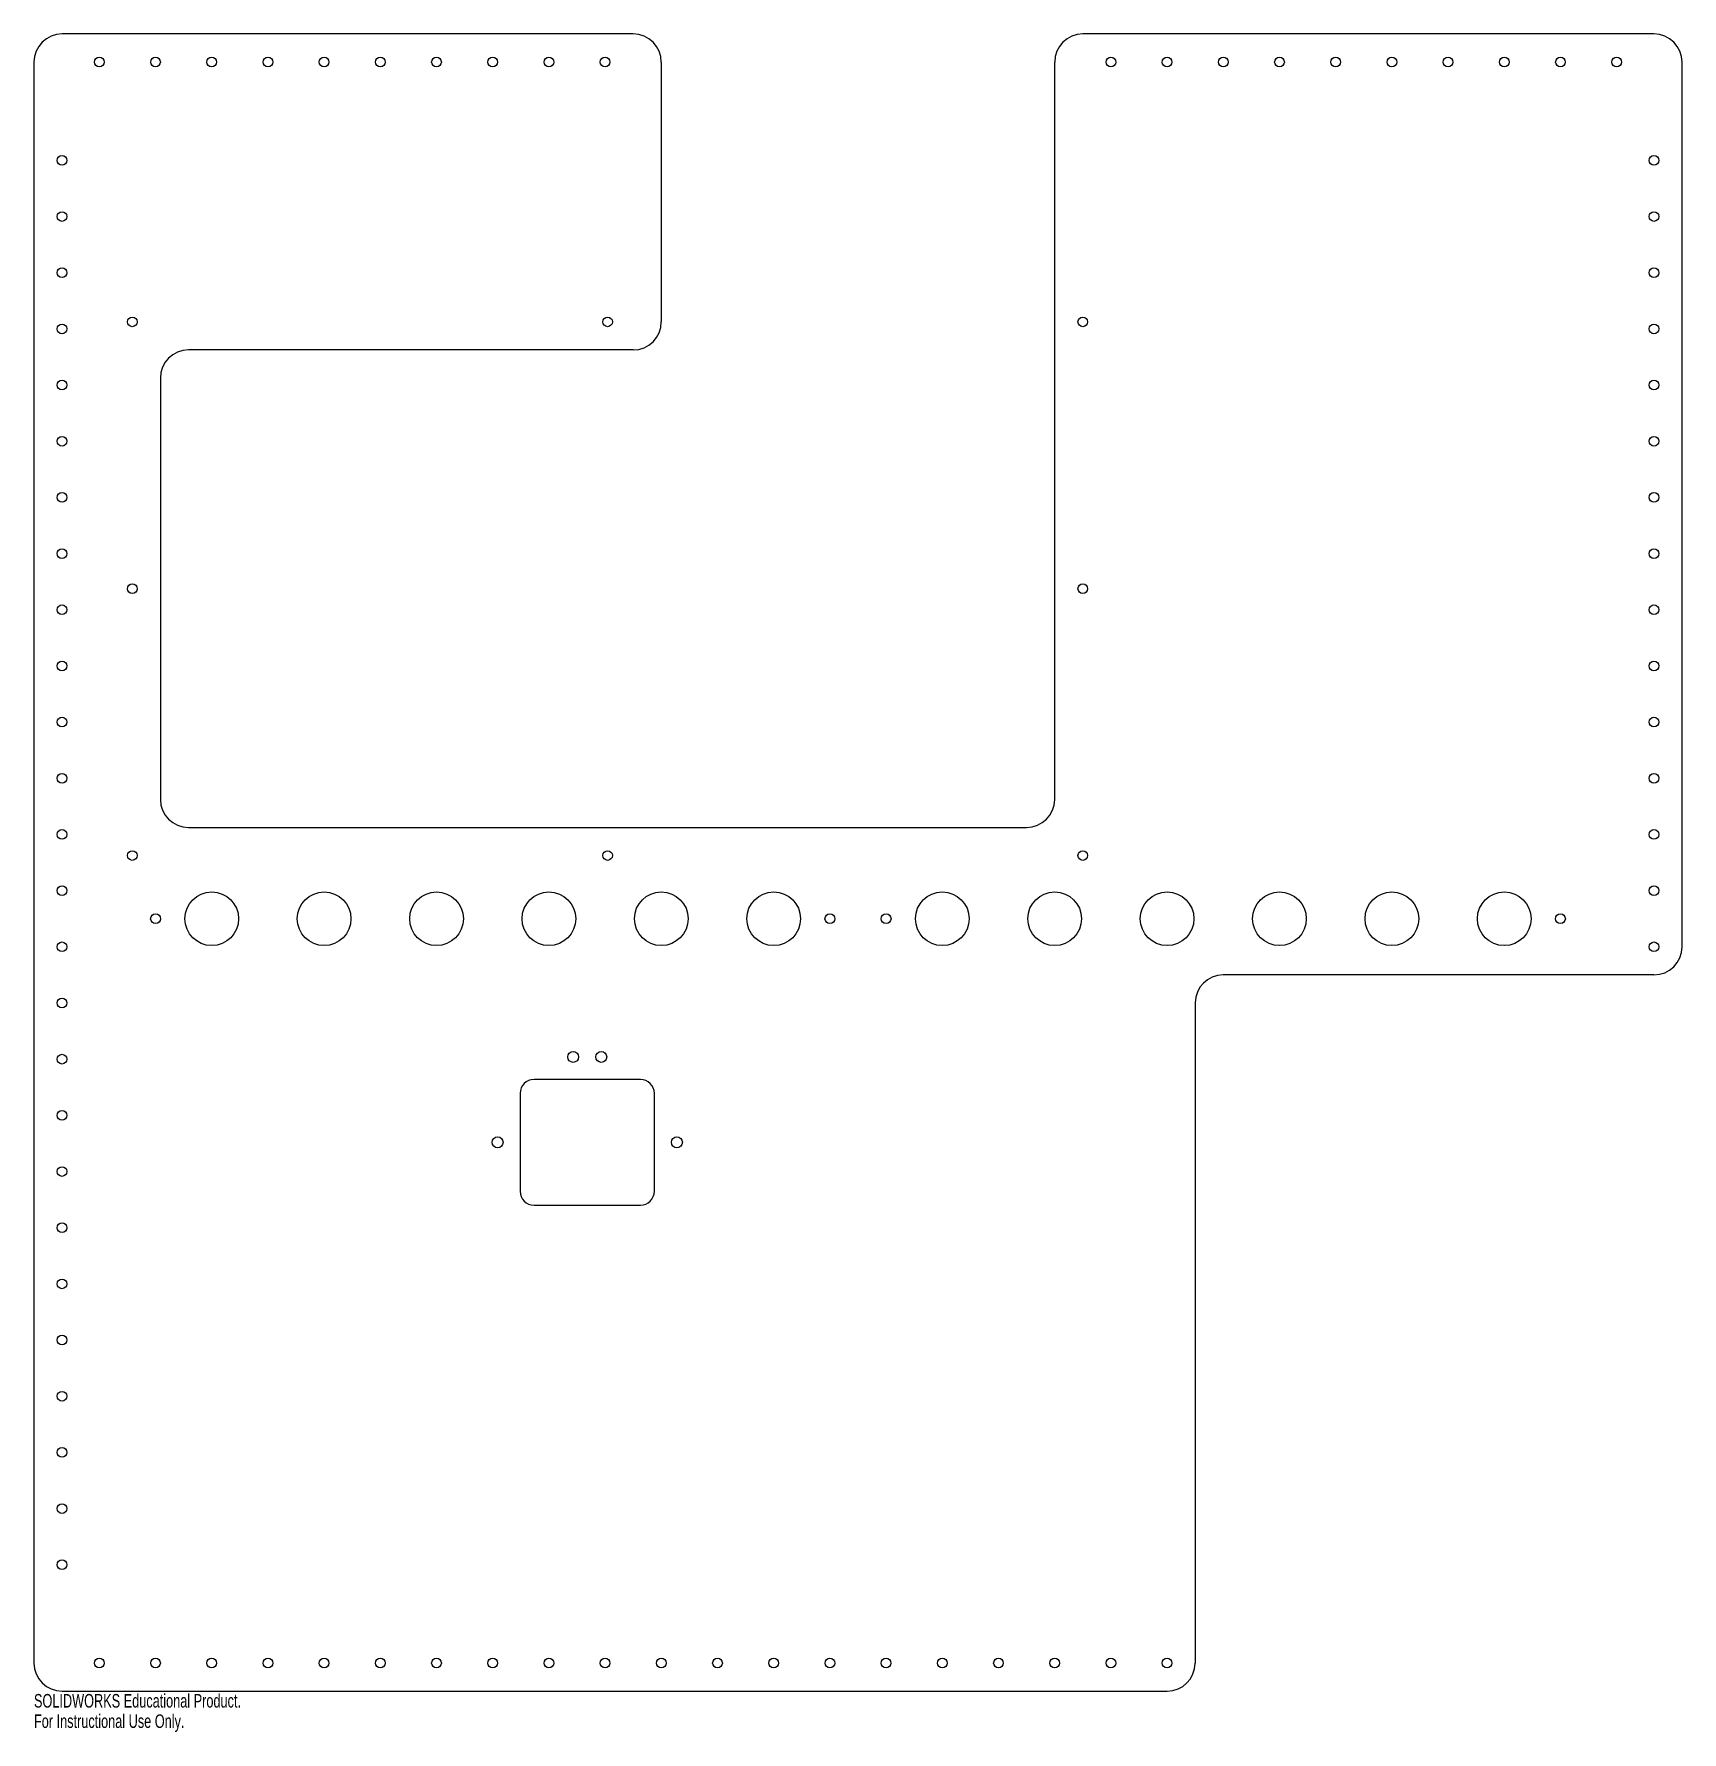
# Model space of a CAD drawing. Header units: millimetres. Extents: x -293 to 293, y -310 to 295.
import ezdxf

# ---------------------------------------------------------------- set-up
doc = ezdxf.new("R2010")
doc.units = ezdxf.units.MM
doc.styles.add('SLDTEXTSTYLE0', font='TXT', dxfattribs={"width": 0.7})

msp = doc.modelspace()

# ---------------------------------------------------------------- linework, layer by layer
at = {"color": 7, "linetype": 'Continuous', "lineweight": 25}
for p, q in [((-80, 295), (-283.265, 295)), ((283.265, 295), (80, 295)), ((-293.265, 285), (-293.265, -285)), ((-70, 285), (-70, 192.5)), ((70, 182.5), (70, 285)), ((293.265, -30), (293.265, 285)), ((-80, 182.5), (-238.265, 182.5)), ((70.005, 182.5), (70, 182.5)), ((70.005, 22.5), (70.005, 182.5)), ((-248.265, 172.5), (-248.265, 22.5)), ((-238.265, 12.5), (60.005, 12.5)), ((283.265, -40), (129.995, -40)), ((119.995, -50), (119.995, -285)), ((-77.465, -77.2), (-115.265, -77.2)), ((-120.265, -82.2), (-120.265, -117)), ((-72.465, -117), (-72.465, -82.2)), ((-115.265, -122), (-77.465, -122)), ((-283.265, -295), (109.995, -295))]:
    msp.add_line(p, q, dxfattribs=at)
for centre, radius in [((-270.005, 285), 1.725), ((-250.005, 285), 1.725), ((-230.005, 285), 1.725), ((-210.005, 285), 1.725), ((-190.005, 285), 1.725), ((-170.005, 285), 1.725), ((-150.005, 285), 1.725), ((-130.005, 285), 1.725), ((-110.005, 285), 1.725), ((-90.005, 285), 1.725), ((90.005, 285), 1.725), ((110.005, 285), 1.725), ((130.005, 285), 1.725), ((150.005, 285), 1.725), ((170.005, 285), 1.725), ((190.005, 285), 1.725), ((210.005, 285), 1.725), ((230.005, 285), 1.725), ((250.005, 285), 1.725), ((270.005, 285), 1.725), ((-283.265, 250), 1.725), ((283.265, 250), 1.725), ((-283.265, 230), 1.725), ((283.265, 230), 1.725), ((-283.265, 210), 1.725), ((283.265, 210), 1.725), ((-258.265, 192.5), 1.725), ((-89.13, 192.5), 1.725), ((80.005, 192.5), 1.725), ((-283.265, 190), 1.725), ((283.265, 190), 1.725), ((-283.265, 170), 1.725), ((283.265, 170), 1.725), ((-283.265, 150), 1.725), ((283.265, 150), 1.725), ((-283.265, 130), 1.725), ((283.265, 130), 1.725), ((-283.265, 110), 1.725), ((283.265, 110), 1.725), ((-258.265, 97.5), 1.725), ((80.005, 97.5), 1.725), ((-283.265, 90), 1.725), ((283.265, 90), 1.725), ((-283.265, 70), 1.725), ((283.265, 70), 1.725), ((-283.265, 50), 1.725), ((283.265, 50), 1.725), ((-283.265, 30), 1.725), ((283.265, 30), 1.725), ((-283.265, 10), 1.725), ((283.265, 10), 1.725), ((-258.265, 2.5), 1.725), ((-89.13, 2.5), 1.725), ((80.005, 2.5), 1.725), ((-283.265, -10), 1.725), ((-230, -20), 9.55), ((-190, -20), 9.55), ((-150, -20), 9.55), ((-110, -20), 9.55), ((-70, -20), 9.55), ((-30, -20), 9.55), ((30, -20), 9.55), ((70, -20), 9.55), ((110, -20), 9.55), ((150, -20), 9.55), ((190, -20), 9.55), ((230, -20), 9.55), ((283.265, -10), 1.725), ((-250, -20), 1.75), ((-10, -20), 1.75), ((10, -20), 1.75), ((250, -20), 1.75), ((-283.265, -30), 1.725), ((283.265, -30), 1.725), ((-283.265, -50), 1.725), ((-283.265, -70), 1.725), ((-101.365, -69.2), 1.95), ((-91.365, -69.2), 1.95), ((-283.265, -90), 1.725), ((-128.265, -99.6), 1.95), ((-64.465, -99.6), 1.95), ((-283.265, -110), 1.725), ((-283.265, -130), 1.725), ((-283.265, -150), 1.725), ((-283.265, -170), 1.725), ((-283.265, -190), 1.725), ((-283.265, -210), 1.725), ((-283.265, -230), 1.725), ((-283.265, -250), 1.725), ((-270.005, -285), 1.725), ((-250.005, -285), 1.725), ((-230.005, -285), 1.725), ((-210.005, -285), 1.725), ((-190.005, -285), 1.725), ((-170.005, -285), 1.725), ((-150.005, -285), 1.725), ((-130.005, -285), 1.725), ((-110.005, -285), 1.725), ((-90.005, -285), 1.725), ((-70.005, -285), 1.725), ((-50.005, -285), 1.725), ((-30.005, -285), 1.725), ((-10.005, -285), 1.725), ((9.995, -285), 1.725), ((29.995, -285), 1.725), ((49.995, -285), 1.725), ((69.995, -285), 1.725), ((89.995, -285), 1.725), ((109.995, -285), 1.725)]:
    msp.add_circle(centre, radius, dxfattribs=at)
for centre, radius, start, end in [((-283.265, 285), 10, 90, 180), ((-80, 285), 10, 0, 90), ((80, 285), 10, 90, 180), ((283.265, 285), 10, 0, 90), ((-80, 192.5), 10, 270, 0), ((-238.265, 172.5), 10, 90, 180), ((-238.265, 22.5), 10, 180, 270), ((60.005, 22.5), 10, 270, 0), ((283.265, -30), 10, 270, 0), ((129.995, -50), 10, 90, 180), ((-115.265, -82.2), 5, 90, 180), ((-77.465, -82.2), 5, 0, 90), ((-115.265, -117), 5, 180, 270), ((-77.465, -117), 5, 270, 0), ((-283.265, -285), 10, 180, 270), ((109.995, -285), 10, 270, 0)]:
    msp.add_arc(centre, radius, start, end, dxfattribs=at)

# ---------------------------------------------------------------- texts
at = {"color": 7, "linetype": 'Continuous', "char_height": 4.83362, "attachment_point": 1, "style": 'SLDTEXTSTYLE0'}
for s, insert in [('SOLIDWORKS Educational Product.', (-293.265, -296.02)), ('For Instructional Use Only.', (-293.265, -303.27))]:
    msp.add_mtext(s, dxfattribs=dict(at, insert=insert))

doc.saveas('drawing.dxf')
